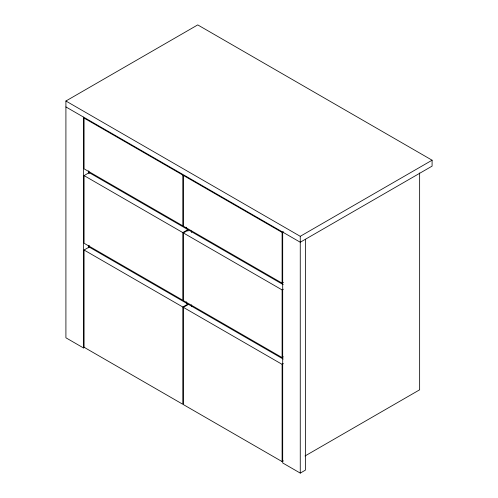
<?xml version="1.0" encoding="UTF-8"?>
<svg xmlns="http://www.w3.org/2000/svg" width="498" height="498" viewBox="0 0 498 498"><rect width="100%" height="100%" fill="white"/><g stroke="black" fill="none" stroke-linecap="round" stroke-linejoin="round"><path stroke-width="0.75" d="M84.766 347.206L83.483 347.94L65.91 337.793L65.91 101.007L197.737 24.9L432.09 160.207L432.09 166.127L300.263 242.233L65.91 106.927M84.069 175.595L182.797 232.591L182.797 300.244L84.069 243.248L84.069 175.595L89.198 172.638L187.92 229.634L187.92 231.19M84.069 250.015L89.198 247.058L187.92 304.054L182.797 307.011L84.069 250.015L84.069 347.268L182.797 404.264L182.797 307.011M182.797 232.591L187.92 229.634M283.387 356.842L282.105 357.583L183.382 300.587L183.382 232.933L188.505 229.97L283.2 284.644M283.387 282.422L282.105 283.163L183.382 226.167L183.382 175.427L282.105 232.423L283.387 231.682M65.91 101.007L300.263 236.313L432.09 160.207M283.387 460.862L282.105 461.596L183.382 404.6L183.382 307.353L188.505 304.39L283.2 359.064M183.382 232.933L282.105 289.929L283.387 289.189M183.382 307.353L282.105 364.349L283.387 363.608M305.006 455.987L419.64 389.803L419.64 172.931M282.69 232.087L282.69 462.953L300.263 473.1L305.392 470.143L305.392 239.27M300.263 236.313L300.263 473.1M282.105 232.423L282.105 283.163M282.105 289.929L282.105 357.583M282.105 364.349L282.105 461.596M191.512 230.979L191.512 232.535M191.512 304.826L191.512 306.376M186.383 227.244L186.383 228.794M186.383 301.863L186.383 303.419M89.347 171.878L89.347 173.379M89.347 245.545L89.347 247.045M88.613 170.864L88.613 173.192M88.613 245.483L88.613 247.817M83.483 117.074L83.483 347.94M182.797 175.091L84.069 118.088L84.069 168.828L182.797 225.831L182.797 175.091"/></g></svg>
